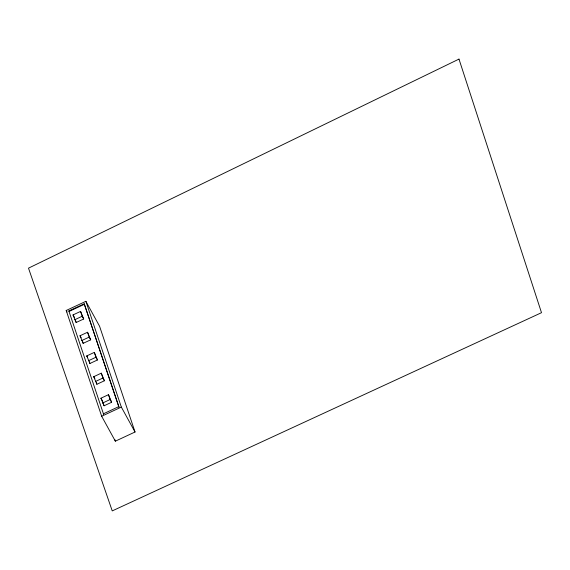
<?xml version="1.0" encoding="UTF-8"?>
<svg xmlns="http://www.w3.org/2000/svg" width="570" height="570" viewBox="0 0 570 570"><rect width="100%" height="100%" fill="white"/><g stroke="black" fill="none" stroke-linecap="round" stroke-linejoin="round"><path stroke-width="0.85" d="M66.198 310.486L85.871 301.323L99.572 326.247L135.033 432.01L115.361 441.173L101.66 416.25L66.198 310.486L67.053 312.046M118.71 406.674L103.348 413.834L103.605 414.312L68.842 310.942L84.21 303.781L118.973 407.151L84.21 303.781M84.474 304.252L69.105 311.412L68.842 310.942M73.038 314.911L80.57 311.405L83.697 318.993L76.166 322.499L73.038 314.911L74.542 317.647M74.663 319.763L82.194 316.257L80.57 311.405M80.021 335.751L87.559 332.246L90.687 339.834L83.156 343.339L80.021 335.751L81.147 337.803M81.653 340.603L89.184 337.098L87.559 332.246M86.775 355.901L94.314 352.395L97.441 359.983L89.91 363.489L86.775 355.901L87.531 357.269M88.407 360.753L95.938 357.248L94.314 352.395M93.744 376.684L101.282 373.172L104.41 380.767L96.879 384.273L93.744 376.684L94.877 378.736M95.375 381.537L102.906 378.031L101.282 373.172M100.961 398.195L108.492 394.682L111.62 402.27L104.089 405.783L100.961 398.195L102.465 400.924M102.586 403.047L110.117 399.534L108.492 394.682M101.66 416.25L121.332 407.087L85.871 301.323M82.194 316.257L83.697 318.993M89.184 337.098L90.687 339.834M95.938 357.248L97.441 359.983M121.332 407.087L135.033 432.01M102.906 378.031L104.41 380.767M110.117 399.534L111.62 402.27M75.354 320.076L76.166 322.499M82.614 341.722L83.156 343.339M89.369 361.872L89.91 363.489M96.337 382.655L96.879 384.273M102.735 401.736L104.089 405.783M114.798 439.491L115.361 441.173M458.985 59.095L28.5 268.156L112.24 510.905L541.5 312.688L458.985 59.095"/></g></svg>
